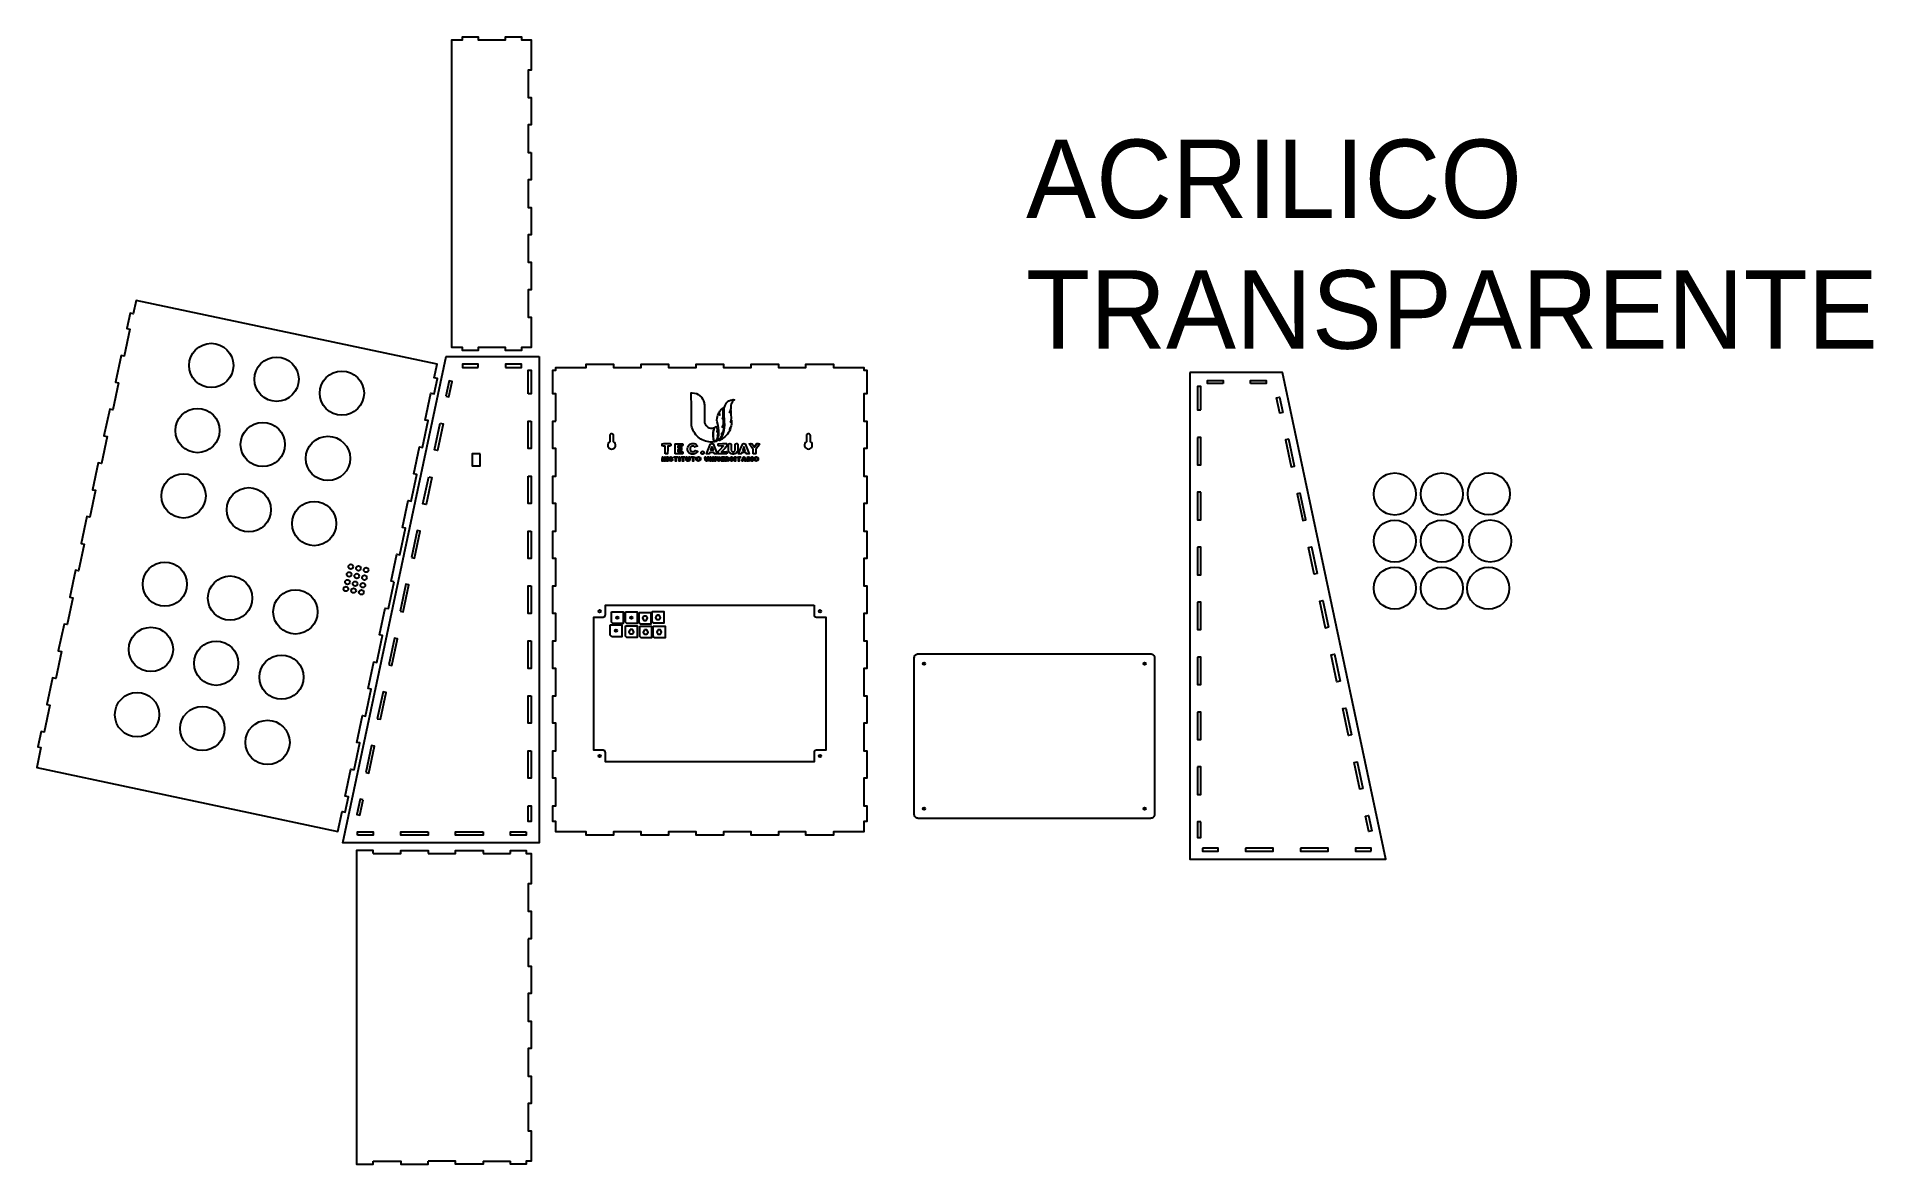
# Model space of a CAD drawing. Extents: x 112 to 2451, y -198 to 3151.
# Drawn here: x 112 to 2451, y 1714 to 3151 of the extents above; entities outside this region: 1.
import ezdxf

# ---------------------------------------------------------------- set-up
doc = ezdxf.new("R2010")
doc.units = 0
doc.header["$MEASUREMENT"] = 0
doc.layers.get('0').update_dxf_attribs({"linetype": 'CONTINUOUS'})
for name, color, linetype in [('CIRCULO_CORTE_EN_ACRILICO_', 7, 'CONTINUOUS'), ('LAYER_1', 7, 'CONTINUOUS'), ('TABLERO_CORTE_EN_MDF_4MM_0', 7, 'CONTINUOUS')]:
    doc.layers.add(name, color=color, linetype=linetype)

# ---------------------------------------------------------------- blocks, each defined once
blk = doc.blocks.new('*U4')
at = {"color": 152}
for s, p in [('ACRILICO', (1372.2, 2919.5)), ('TRANSPARENTE', (1372.2, 2752.9))]:
    blk.add_text(s, height=100, dxfattribs=at).set_placement(p)

msp = doc.modelspace()

# ---------------------------------------------------------------- linework, layer by layer
for points in [[(741.9, 3003.1), (741.9, 2968.1), (737.9, 2968.1), (737.9, 2933.1), (741.9, 2933.1), (741.9, 2898.1), (737.9, 2898.1), (737.9, 2863.1), (741.9, 2863.1), (741.9, 2828.1), (737.9, 2828.1), (737.9, 2793.1), (741.9, 2793.1), (741.9, 2754.6), (729.4, 2754.6), (729.4, 2750.6), (709.4, 2750.6), (709.4, 2754.6), (674.4, 2754.6), (674.4, 2750.6), (654.4, 2750.6), (654.4, 2754.6), (641, 2754.6), (641, 3146.6), (654.4, 3146.6), (654.4, 3150.6), (674.4, 3150.6), (674.4, 3146.6), (709.4, 3146.6), (709.4, 3150.6), (729.4, 3150.6), (729.4, 3146.6), (741.9, 3146.6), (741.9, 3108.1), (737.9, 3108.1), (737.9, 3073.1), (741.9, 3073.1), (741.9, 3038.1), (737.9, 3038.1), (737.9, 3003.1)], [(751.9, 2743.1), (751.9, 2123.1), (502, 2123.1), (633.8, 2743.1)], [(674.4, 2729.1), (674.4, 2733.1), (654.4, 2733.1), (654.4, 2729.1)], [(709.4, 2729.1), (729.4, 2729.1), (729.4, 2733.1), (709.4, 2733.1)], [(737.9, 2695.6), (737.9, 2725.6), (741.9, 2725.6), (741.9, 2695.6)], [(773.4, 2660.6), (773.4, 2695.6), (769.4, 2695.6), (769.4, 2725.6), (773.4, 2725.6), (773.4, 2729.1), (811.9, 2729.1), (811.9, 2733.1), (846.9, 2733.1), (846.9, 2729.1), (881.9, 2729.1), (881.9, 2733.1), (916.9, 2733.1), (916.9, 2729.1), (951.9, 2729.1), (951.9, 2733.1), (986.9, 2733.1), (986.9, 2729.1), (1021.9, 2729.1), (1021.9, 2733.1), (1056.9, 2733.1), (1056.9, 2729.1), (1091.9, 2729.1), (1091.9, 2733.1), (1126.9, 2733.1), (1126.9, 2729.1), (1165.4, 2729.1), (1165.4, 2725.6), (1169.4, 2725.6), (1169.4, 2695.6), (1165.4, 2695.6), (1165.4, 2660.6), (1169.4, 2660.6), (1169.4, 2625.6), (1165.4, 2625.6), (1165.4, 2590.6), (1169.4, 2590.6), (1169.4, 2555.6), (1165.4, 2555.6), (1165.4, 2520.6), (1169.4, 2520.6), (1169.4, 2485.6), (1165.4, 2485.6), (1165.4, 2450.6), (1169.4, 2450.6), (1169.4, 2415.6), (1165.4, 2415.6), (1165.4, 2380.6), (1169.4, 2380.6), (1169.4, 2345.6), (1165.4, 2345.6), (1165.4, 2310.6), (1169.4, 2310.6), (1169.4, 2275.6), (1165.4, 2275.6), (1165.4, 2240.6), (1169.4, 2240.6), (1169.4, 2205.6), (1165.4, 2205.6), (1165.4, 2170.6), (1169.4, 2170.6), (1169.4, 2150.6), (1165.4, 2150.6), (1165.4, 2137.1), (1126.9, 2137.1), (1126.9, 2133.1), (1091.9, 2133.1), (1091.9, 2137.1), (1056.9, 2137.1), (1056.9, 2133.1), (1021.9, 2133.1), (1021.9, 2137.1), (986.9, 2137.1), (986.9, 2133.1), (951.9, 2133.1), (951.9, 2137.1), (916.9, 2137.1), (916.9, 2133.1), (881.9, 2133.1), (881.9, 2137.1), (846.9, 2137.1), (846.9, 2133.1), (811.9, 2133.1), (811.9, 2137.1), (773.4, 2137.1), (773.4, 2150.6), (769.4, 2150.6), (769.4, 2170.6), (773.4, 2170.6), (773.4, 2205.6), (769.4, 2205.6), (769.4, 2240.6), (773.4, 2240.6), (773.4, 2275.6), (769.4, 2275.6), (769.4, 2310.6), (773.4, 2310.6), (773.4, 2345.6), (769.4, 2345.6), (769.4, 2380.6), (773.4, 2380.6), (773.4, 2415.6), (769.4, 2415.6), (769.4, 2450.6), (773.4, 2450.6), (773.4, 2485.6), (769.4, 2485.6), (769.4, 2520.6), (773.4, 2520.6), (773.4, 2555.6), (769.4, 2555.6), (769.4, 2590.6), (773.4, 2590.6), (773.4, 2625.6), (769.4, 2625.6), (769.4, 2660.6)], [(1580.7, 2722.5), (1580.7, 2102.5), (1830.6, 2102.5), (1698.8, 2722.5)], [(633.2, 2692.4), (637.1, 2691.5), (641.3, 2711.1), (637.4, 2711.9)], [(1594.7, 2675), (1594.7, 2705), (1590.7, 2705), (1590.7, 2675)], [(1623.2, 2708.5), (1603.2, 2708.5), (1603.2, 2712.5), (1623.2, 2712.5)], [(1658.2, 2708.5), (1658.2, 2712.5), (1678.2, 2712.5), (1678.2, 2708.5)], [(1699.4, 2671.7), (1695.5, 2670.9), (1691.3, 2690.5), (1695.2, 2691.3)], [(625.9, 2658.1), (629.8, 2657.3), (622.6, 2623.1), (618.7, 2623.9)], [(741.9, 2660.6), (741.9, 2625.6), (737.9, 2625.6), (737.9, 2660.6)], [(1590.7, 2640), (1590.7, 2605), (1594.7, 2605), (1594.7, 2640)], [(1706.7, 2637.5), (1702.8, 2636.7), (1710, 2602.4), (1713.9, 2603.3)], [(611.4, 2589.7), (615.3, 2588.8), (608, 2554.6), (604.1, 2555.4)], [(737.9, 2590.6), (741.9, 2590.6), (741.9, 2555.6), (737.9, 2555.6)], [(1594.7, 2570), (1590.7, 2570), (1590.7, 2535), (1594.7, 2535)], [(1721.2, 2569), (1717.3, 2568.2), (1724.6, 2534), (1728.5, 2534.8)], [(589.5, 2486.9), (593.5, 2486.1), (600.7, 2520.3), (596.8, 2521.2)], [(741.9, 2520.6), (741.9, 2485.6), (737.9, 2485.6), (737.9, 2520.6)], [(1590.7, 2500), (1590.7, 2465), (1594.7, 2465), (1594.7, 2500)], [(1743, 2466.3), (1739.1, 2465.5), (1731.9, 2499.7), (1735.8, 2500.6)], [(575, 2418.5), (578.9, 2417.6), (586.2, 2451.9), (582.3, 2452.7)], [(741.9, 2450.6), (741.9, 2415.6), (737.9, 2415.6), (737.9, 2450.6)], [(885.4, 2412.2), (883.8, 2409.4), (885.4, 2406.7), (888.5, 2406.7), (890.1, 2409.4), (888.5, 2412.2)], [(901.9, 2413.2), (900.3, 2410.5), (901.9, 2407.8), (905.1, 2407.8), (906.7, 2410.5), (905.1, 2413.2)], [(1590.7, 2430), (1590.7, 2395), (1594.7, 2395), (1594.7, 2430)], [(1757.6, 2397.9), (1753.7, 2397), (1746.4, 2431.3), (1750.3, 2432.1)], [(867.9, 2395), (866.3, 2392.3), (867.9, 2389.5), (871.1, 2389.5), (872.7, 2392.3), (871.1, 2395)], [(886.1, 2394.6), (884.5, 2391.9), (886.1, 2389.1), (889.3, 2389.1), (890.9, 2391.9), (889.3, 2394.6)], [(903.4, 2394.7), (901.8, 2391.9), (903.4, 2389.2), (906.5, 2389.2), (908.1, 2391.9), (906.5, 2394.7)], [(560.4, 2350), (564.3, 2349.2), (571.6, 2383.4), (567.7, 2384.2)], [(741.9, 2380.6), (741.9, 2345.6), (737.9, 2345.6), (737.9, 2380.6)], [(1772.2, 2329.4), (1768.2, 2328.6), (1761, 2362.8), (1764.9, 2363.6)], [(1590.7, 2360), (1590.7, 2325), (1594.7, 2325), (1594.7, 2360)], [(545.9, 2281.5), (549.8, 2280.7), (557.1, 2314.9), (553.2, 2315.8)], [(741.9, 2310.6), (741.9, 2275.6), (737.9, 2275.6), (737.9, 2310.6)], [(1786.7, 2260.9), (1782.8, 2260.1), (1775.5, 2294.3), (1779.4, 2295.1)], [(1590.7, 2290), (1590.7, 2255), (1594.7, 2255), (1594.7, 2290)], [(531.3, 2213.1), (535.2, 2212.2), (542.5, 2246.5), (538.6, 2247.3)], [(741.9, 2240.6), (741.9, 2205.6), (737.9, 2205.6), (737.9, 2240.6)], [(1801.3, 2192.4), (1797.4, 2191.6), (1790.1, 2225.8), (1794, 2226.7)], [(1590.7, 2220), (1590.7, 2185), (1594.7, 2185), (1594.7, 2220)], [(528, 2178), (524.1, 2178.8), (519.9, 2159.3), (523.8, 2158.4)], [(737.9, 2170.6), (741.9, 2170.6), (741.9, 2150.6), (737.9, 2150.6)], [(1804.6, 2157.4), (1808.5, 2158.2), (1812.7, 2138.6), (1808.8, 2137.8)], [(520.7, 2133.1), (520.7, 2137.1), (540.7, 2137.1), (540.7, 2133.1)], [(610.7, 2137.1), (610.7, 2133.1), (575.7, 2133.1), (575.7, 2137.1)], [(680.7, 2137.1), (680.7, 2133.1), (645.7, 2133.1), (645.7, 2137.1)], [(735.7, 2137.1), (735.7, 2133.1), (715.7, 2133.1), (715.7, 2137.1)], [(1594.7, 2150), (1590.7, 2150), (1590.7, 2130), (1594.7, 2130)], [(1596.9, 2116.5), (1596.9, 2112.5), (1616.9, 2112.5), (1616.9, 2116.5)], [(1651.9, 2116.5), (1651.9, 2112.5), (1686.9, 2112.5), (1686.9, 2116.5)], [(1721.9, 2116.5), (1721.9, 2112.5), (1756.9, 2112.5), (1756.9, 2116.5)], [(1811.9, 2112.5), (1811.9, 2116.5), (1791.9, 2116.5), (1791.9, 2112.5)], [(2024.6, -197.9), (2024.6, -197.9)]]:
    msp.add_lwpolyline(points, close=True)
for points in [[(567.3, 2455.9), (563.4, 2456.7), (570.6, 2491), (574.5, 2490.1), (581.8, 2524.4), (577.9, 2525.2), (585.2, 2559.4), (589.1, 2558.6), (596.4, 2592.8), (592.5, 2593.7), (599.7, 2627.9), (603.7, 2627.1), (610.9, 2661.3), (607, 2662.1), (614.3, 2696.4), (618.2, 2695.5), (622.4, 2715.1), (618.5, 2715.9), (622.1, 2733.1), (238.7, 2814.6), (235, 2797.4), (231.1, 2798.3), (226.9, 2778.7), (230.9, 2777.9), (223.6, 2743.6), (219.7, 2744.5), (212.4, 2710.2), (216.3, 2709.4)], [(216.3, 2709.4), (209, 2675.2), (205.1, 2676), (197.8, 2641.8), (201.8, 2640.9), (194.5, 2606.7), (190.6, 2607.5), (183.3, 2573.3), (187.2, 2572.5), (179.9, 2538.2), (176, 2539.1), (168.7, 2504.8), (172.6, 2504), (165.4, 2469.8), (161.5, 2470.6), (154.2, 2436.4), (158.1, 2435.5), (150.8, 2401.3), (146.9, 2402.1), (139.6, 2367.9), (143.5, 2367.1), (136.3, 2332.8), (132.3, 2333.7), (125.1, 2299.4), (129, 2298.6), (121.7, 2264.4), (117.8, 2265.2), (113.6, 2245.6), (117.5, 2244.8), (112.2, 2219.4), (495.6, 2137.9), (501, 2163.3), (504.9, 2162.5), (509.1, 2182), (505.1, 2182.8), (512.4, 2217.1), (516.3, 2216.3)], [(516.3, 2216.3), (523.6, 2250.5), (519.7, 2251.3), (527, 2285.6), (530.9, 2284.7), (538.2, 2319), (534.2, 2319.8), (541.5, 2354), (545.4, 2353.2), (552.7, 2387.4), (548.8, 2388.3), (556.1, 2422.5), (560, 2421.7), (567.3, 2455.9)], [(540.7, 2109.6), (540.7, 2113.6), (519.3, 2113.6), (519.3, 1713.6), (540.7, 1713.6), (540.7, 1717.6)], [(540.7, 2109.6), (575.7, 2109.6), (575.7, 2113.6), (610.7, 2113.6), (610.7, 2109.6)], [(610.7, 2109.6), (645.7, 2109.6), (645.7, 2113.6), (680.7, 2113.6), (680.7, 2109.6)], [(680.7, 2109.6), (715.7, 2109.6)], [(715.7, 2109.6), (715.7, 2113.6), (735.7, 2113.6), (735.7, 2109.6), (741.9, 2109.6), (741.9, 2071.1), (737.9, 2071.1), (737.9, 2036.1), (741.9, 2036.1), (741.9, 2001.1), (737.9, 2001.1)], [(737.9, 2001.1), (737.9, 1966.1), (741.9, 1966.1), (741.9, 1931.1), (737.9, 1931.1), (737.9, 1896.1), (741.9, 1896.1), (741.9, 1861.1), (737.9, 1861.1), (737.9, 1826.1), (741.9, 1826.1), (741.9, 1791.1), (737.9, 1791.1), (737.9, 1756.1), (741.9, 1756.1), (741.9, 1717.6), (735.7, 1717.6), (735.7, 1713.6), (715.7, 1713.6), (715.7, 1717.6)], [(540.7, 1717.6), (575.7, 1717.6), (575.7, 1713.6), (610.7, 1713.6), (610.7, 1717.6)], [(680.7, 1717.6), (680.7, 1713.6), (645.7, 1713.6), (645.7, 1717.6), (610.7, 1717.6)], [(680.7, 1717.6), (715.7, 1717.6)]]:
    msp.add_lwpolyline(points)
for points in [[(1102.3, 2426), (1102.3, 2414, 0.414214), (1105.3, 2411), (1117.3, 2411), (1117.3, 2241.3), (1105.3, 2241.3, 0.414214), (1102.3, 2238.3), (1102.3, 2226.3), (836.5, 2226.3), (836.5, 2238.3, 0.414214), (833.5, 2241.3), (821.5, 2241.3), (821.5, 2411), (833.5, 2411, 0.414214), (836.5, 2414), (836.5, 2426)], [(844.1, 2417.7), (859.1, 2417.7), (859.1, 2402.7), (847.1, 2402.7, -0.414214), (844.1, 2405.7)], [(862, 2417.6), (877, 2417.6), (877, 2402.6), (865, 2402.6, -0.414214), (862, 2405.6)], [(879.5, 2416.9), (894.5, 2416.9), (894.5, 2401.9), (882.5, 2401.9, -0.414214), (879.5, 2404.9)], [(896, 2418), (911, 2418), (911, 2403), (899, 2403, -0.414214), (896, 2406)], [(842.4, 2401), (857.4, 2401), (857.4, 2386), (845.4, 2386, -0.414214), (842.4, 2389)], [(862, 2399.8), (877, 2399.8), (877, 2384.8), (865, 2384.8, -0.414214), (862, 2387.8)], [(880.2, 2399.4), (895.2, 2399.4), (895.2, 2384.4), (883.2, 2384.4, -0.414214), (880.2, 2387.4)], [(897.4, 2399.4), (912.4, 2399.4), (912.4, 2384.4), (900.4, 2384.4, -0.414214), (897.4, 2387.4)], [(1234.9, 2364.2), (1530.7, 2364.2, -0.414214), (1535.7, 2359.2), (1535.7, 2159.4, -0.414214), (1530.7, 2154.4), (1234.9, 2154.4, -0.414214), (1229.9, 2159.4), (1229.9, 2359.2, -0.414214)]]:
    msp.add_lwpolyline(points, format="xyb", close=True)
for centre, radius in [((334.5, 2731.7), 28.2), ((417.7, 2714), 28.2), ((500.8, 2696.3), 28.2), ((316.9, 2648.6), 28.2), ((400, 2630.9), 28.2), ((483.1, 2613.2), 28.2), ((299.2, 2565.4), 28.2), ((382.3, 2547.7), 28.2), ((465.5, 2530.1), 28.2), ((275.3, 2452.9), 28.2), ((358.4, 2435.2), 28.2), ((441.6, 2417.6), 28.2), ((829, 2418.5), 1.5), ((851.6, 2410.2), 1.5), ((869.5, 2410.1), 1.5), ((1109.8, 2418.5), 1.5), ((257.6, 2369.8), 28.2), ((849.9, 2393.5), 1.5), ((340.7, 2352.1), 28.2), ((423.9, 2334.4), 28.2), ((1242.4, 2351.7), 1.5), ((1523.2, 2351.7), 1.5), ((239.9, 2286.6), 28.2), ((323.1, 2269), 28.2), ((406.2, 2251.3), 28.2), ((829, 2233.8), 1.5), ((1109.8, 2233.8), 1.5), ((1242.4, 2166.9), 1.5), ((1523.2, 2166.9), 1.5)]:
    msp.add_circle(centre, radius)
at = {"layer": 'CIRCULO_CORTE_EN_ACRILICO_', "color": 152}
for centre in [(1841.8, 2567.8), (1901.8, 2567.8), (1961.5, 2568), (1841.8, 2507.8), (1901.8, 2507.8), (1963.4, 2507.9), (1841.8, 2447.8), (1901.8, 2447.8), (1960.9, 2447.7)]:
    msp.add_circle(centre, 26.8, dxfattribs=at)
at = {"layer": 'LAYER_1', "color": 51}
for points in [[(968.1, 2634.2), (965.9, 2634.6), (963.8, 2635.1), (961.8, 2635.9), (959.8, 2636.8), (957.9, 2637.8), (956.1, 2639), (954.5, 2640.4), (952.9, 2641.8), (951.5, 2643.4), (950.3, 2645.2), (949.1, 2647), (948.1, 2648.9), (947.3, 2650.9), (946.7, 2653), (946.2, 2655.2), (946, 2656.5), (945.9, 2658.9), (945.9, 2677.1), (945.8, 2696.6), (947, 2696.6), (949.8, 2696.4), (952.4, 2695.7), (954.7, 2694.6), (956.9, 2693.1), (958.7, 2691.3), (960.2, 2689.1), (961.4, 2686.6), (962.2, 2683.8), (962.4, 2682.8), (962.5, 2681.3), (962.5, 2671), (962.6, 2660.9), (962.7, 2659.4), (962.8, 2658.6), (963.4, 2656.9), (964.3, 2655.3), (965.5, 2654.1), (966.9, 2653), (968.6, 2652.3), (970.3, 2651.9), (972.2, 2651.8), (974.1, 2652.1), (974.6, 2652.2), (974.5, 2651.6), (973.6, 2648.9), (973.2, 2645.6), (973.2, 2641.9), (973.6, 2638), (974.2, 2635), (974.3, 2634.1), (972.7, 2634), (970.4, 2633.9), (970.4, 2633.9)], [(977.3, 2635), (978.2, 2636.3), (979.1, 2637.8), (979.8, 2639.5), (980.4, 2641.3), (980.8, 2643.2), (981, 2645.1), (981.1, 2646.9), (981, 2648.7), (980.5, 2652.3), (979.5, 2656.6), (978.8, 2659.7), (978.5, 2662.1), (978.6, 2664.3), (979, 2666.5), (979.5, 2668.3), (980.3, 2670), (980.9, 2671.1), (981.1, 2671.4), (981.2, 2671.2), (981.5, 2669.7), (981.9, 2668.7), (982.1, 2668.4), (982.1, 2668.9), (981.8, 2671.6), (981.6, 2672.7), (982, 2673.3), (983.6, 2675.2), (985.4, 2676.8), (986.3, 2677.5), (986.6, 2677.7), (986.5, 2676.9), (986.1, 2673.9), (986.1, 2670.3), (986.1, 2666.2), (985.9, 2665.1), (985.6, 2664), (985.5, 2663.5), (986.2, 2665), (986.3, 2665.2), (986.3, 2665.1), (986.4, 2665.2), (986.4, 2665.1), (986.5, 2662.9), (986.6, 2659.8), (986.4, 2657.1), (986, 2654.8), (985.3, 2653), (985.3, 2652.9), (985.6, 2653.3), (986.5, 2655.4), (986.8, 2656), (986.8, 2655.9), (986.9, 2656), (986.9, 2655.9), (987, 2655.5), (987, 2653.7), (986.9, 2650.3), (986.4, 2648.5), (985.8, 2646.8), (985, 2645.3), (984.2, 2644.1), (984.1, 2644), (984.4, 2644.3), (985.7, 2645.7), (986.1, 2646), (985.8, 2645.2), (984.6, 2642.1), (983, 2639.6), (981, 2637.5), (978.4, 2635.5), (977.3, 2634.8), (977.1, 2634.8), (977.1, 2634.8)], [(981.6, 2636.3), (983.2, 2638), (984.7, 2640.1), (985.9, 2642.7), (986.9, 2645.6), (987.7, 2648.9), (988.1, 2652.3), (988.4, 2656), (988.3, 2659.7), (988.1, 2663), (987.8, 2666.9), (987.7, 2670.4), (987.7, 2673.4), (987.9, 2676.1), (988.3, 2678.4), (988.9, 2680.5), (989.7, 2682.2), (990.7, 2683.8), (991.9, 2685.2), (993.8, 2686.6), (995.9, 2687.6), (998.1, 2688), (999.1, 2688.1), (1000.1, 2688), (1000.8, 2687.9), (1001, 2687.8), (1000.6, 2687.6), (999.6, 2686.9), (998.7, 2686.1), (997.9, 2684.9), (997.3, 2683.6), (996.7, 2682.1), (996.3, 2680.4), (996.1, 2678.6), (996, 2676.7), (995.8, 2675.7), (994.6, 2671.5), (995.6, 2674.2), (995.8, 2674.7), (995.9, 2674.7), (996, 2673.7), (996.3, 2668.9), (996.7, 2665.2), (996.7, 2663.4), (996.4, 2661.8), (996, 2660.1), (995.8, 2659.4), (996.7, 2661.2), (996.9, 2661.7), (997, 2661.6), (997, 2659.9), (996.9, 2657), (996.5, 2654.6), (995.7, 2652.4), (994.6, 2650.3), (994.3, 2650), (994.4, 2650.1), (995.6, 2651.4), (995.8, 2651.7), (995.8, 2651.5), (995.4, 2650.2), (994.4, 2648), (993.2, 2646), (991.8, 2644), (990.4, 2642.3), (988.7, 2640.6), (987, 2639.2), (985.1, 2637.9), (983.1, 2636.7), (981.7, 2636.1), (981.3, 2636), (981.3, 2636)], [(974.7, 2637), (974.1, 2640.9), (974, 2645.1), (974.1, 2647), (974.4, 2648.7), (974.8, 2650.2), (975.4, 2651.5), (976, 2652.6), (976.9, 2653.5), (977.4, 2653.8), (977.8, 2653.4), (978.4, 2652.1), (978.7, 2650.6), (978.8, 2649), (978.5, 2647.4), (978.4, 2647.1), (978.5, 2647.1), (979, 2648.4), (979.1, 2648.9), (979.3, 2648.5), (979.6, 2646.9), (979.6, 2645.4), (979.5, 2644), (979.1, 2642.8), (979, 2642.4), (979.6, 2643.3), (979.7, 2643.4), (979.7, 2643), (979.4, 2640.7), (978.8, 2638.8), (977.8, 2637), (976.2, 2635), (975.6, 2634.4), (975.4, 2634.4), (975.4, 2634.4)], [(912.7, 2619.1), (912.6, 2619.6), (912.5, 2623.8), (912.5, 2628.4), (912.4, 2628.6), (912, 2628.9), (910.6, 2628.9), (909.3, 2629), (908.8, 2629.2), (908.7, 2629.4), (908.7, 2630.4), (908.7, 2631.4), (908.8, 2631.7), (909.1, 2631.8), (910.7, 2632), (914.2, 2632), (919.1, 2632), (919.3, 2631.8), (919.7, 2631.4), (919.7, 2630.4), (919.7, 2629.6), (919.4, 2629.1), (918.8, 2628.9), (917.7, 2628.9), (916.5, 2628.9), (916.1, 2628.8), (915.9, 2628.5), (915.8, 2627.1), (915.8, 2623.9), (915.7, 2619.7), (915.6, 2619.2), (915.4, 2619), (914.2, 2618.8), (912.9, 2618.9)], [(925.4, 2619.2), (925.3, 2619.4), (925.3, 2625.4), (925.3, 2631), (925.4, 2631.6), (925.6, 2631.8), (925.8, 2631.9), (934.4, 2631.9), (934.6, 2631.8), (934.9, 2631.2), (934.9, 2630.3), (934.8, 2629.5), (934.4, 2629), (934.2, 2628.9), (928.5, 2628.9), (928.5, 2626.9), (933.5, 2626.9), (933.5, 2625.5), (933.5, 2624), (928.5, 2624), (928.5, 2621.9), (931.5, 2621.8), (934.5, 2621.8), (934.6, 2621.7), (935, 2621.3), (935, 2620.3), (935, 2619.4), (934.8, 2619.1), (934.5, 2618.9), (933.1, 2618.8), (930.1, 2618.8), (925.7, 2618.9), (925.7, 2618.9)], [(946.3, 2618.6), (944.7, 2619.1), (943.3, 2620), (942.1, 2621.2), (941.4, 2622.7), (940.9, 2624.3), (940.9, 2626), (941.3, 2627.7), (942.1, 2629.3), (943, 2630.4), (944.1, 2631.2), (945.3, 2631.8), (946.6, 2632.1), (948, 2632.2), (949.4, 2632), (950.7, 2631.6), (951.9, 2630.9), (953.1, 2629.7), (953.7, 2628.7), (953.5, 2628.6), (952, 2628.2), (950.5, 2627.8), (950.3, 2627.7), (950, 2628), (949, 2628.7), (947.8, 2628.9), (946.8, 2628.8), (945.8, 2628.3), (945, 2627.6), (944.4, 2626.6), (944.2, 2625.4), (944.4, 2624.1), (944.8, 2623.2), (945.4, 2622.5), (946.2, 2622), (947.1, 2621.8), (948, 2621.7), (948.9, 2621.9), (949.7, 2622.3), (950.4, 2623), (950.6, 2623.2), (950.9, 2623.2), (953.7, 2622.5), (953.8, 2622.3), (953.8, 2622), (953.2, 2621.2), (952.2, 2620.2), (951.1, 2619.3), (950.1, 2618.9), (949, 2618.6), (947.8, 2618.5), (946.8, 2618.5)], [(959, 2618.9), (958.6, 2619.4), (958.3, 2619.9), (958.3, 2620.5), (958.5, 2621.1), (958.8, 2621.6), (959.3, 2622), (959.9, 2622.2), (960.6, 2622.1), (961.2, 2621.8), (961.6, 2621.4), (961.9, 2620.8), (962, 2620.2), (961.8, 2619.6), (961.5, 2619.1), (960.9, 2618.7), (960.2, 2618.5), (959.5, 2618.6)], [(970.5, 2631.6), (970.9, 2631.9), (972.2, 2632), (973.4, 2631.9), (973.6, 2631.8), (976.3, 2625.4), (978.9, 2618.9), (977.1, 2618.8), (975.4, 2618.8), (975.1, 2619.5), (974.8, 2620.4), (974.6, 2620.8), (969.6, 2620.8), (969.2, 2619.8), (968.8, 2618.8), (967.1, 2618.8), (965.4, 2618.9), (965.4, 2618.9)], [(971.1, 2625.1), (971.8, 2627.3), (972.1, 2628), (972.5, 2627.2), (973.3, 2625.1), (973.8, 2623.7), (972.2, 2623.6), (970.6, 2623.7)], [(980.2, 2619), (980, 2619.2), (979.9, 2620.6), (979.9, 2621.8), (983, 2625), (986.5, 2628.6), (986.8, 2628.9), (983.8, 2628.9), (980.9, 2629), (980.5, 2629.1), (980.3, 2629.3), (980.1, 2629.7), (980.1, 2630.4), (980.1, 2631.1), (980.2, 2631.6), (980.4, 2631.8), (981, 2631.9), (985.6, 2632), (990.5, 2632), (990.7, 2631.8), (991, 2631.4), (991.1, 2630.2), (991.1, 2628.9), (988.4, 2626), (985.1, 2622.4), (984.4, 2621.7), (990.5, 2621.8), (990.7, 2621.6), (991, 2621.2), (991.1, 2620.3), (991.1, 2619.3), (990.9, 2619.1), (990.7, 2618.9), (990.2, 2618.8), (985.5, 2618.8), (980.5, 2618.8), (980.5, 2618.8)], [(996.7, 2618.9), (995.9, 2619.3), (995.2, 2619.8), (994.6, 2620.4), (994.1, 2621.2), (993.4, 2623), (993.3, 2627.4), (993.3, 2631.3), (993.4, 2631.5), (993.6, 2631.8), (993.8, 2631.9), (995, 2632), (996, 2631.9), (996.2, 2631.8), (996.4, 2631.6), (996.5, 2631.2), (996.6, 2627.6), (996.6, 2623.9), (996.7, 2623.3), (996.9, 2622.8), (997.3, 2622.3), (997.8, 2621.9), (998.4, 2621.6), (999.1, 2621.6), (999.8, 2621.6), (1000.4, 2621.9), (1001, 2622.3), (1001.4, 2622.8), (1001.6, 2623.3), (1001.7, 2624), (1001.7, 2627.6), (1001.8, 2631.1), (1001.9, 2631.5), (1002, 2631.8), (1002.2, 2631.9), (1003.3, 2632), (1004.4, 2632), (1004.6, 2631.8), (1004.8, 2631.7), (1004.9, 2631.2), (1005, 2627.6), (1004.9, 2623.3), (1004.7, 2622.3), (1004.4, 2621.6), (1003.6, 2620.3), (1002.6, 2619.4), (1001.3, 2618.8), (999.8, 2618.5), (998.6, 2618.5), (998.6, 2618.5)], [(1008.6, 2625.4), (1011.3, 2631.8), (1011.5, 2631.9), (1012.7, 2632), (1014, 2631.9), (1014.4, 2631.6), (1019.6, 2618.9), (1017.8, 2618.8), (1016.1, 2618.8), (1015.7, 2619.8), (1015.3, 2620.8), (1012.8, 2620.8), (1010.3, 2620.8), (1010.1, 2620.4), (1009.8, 2619.5), (1009.5, 2618.8), (1007.8, 2618.8), (1006.1, 2618.9), (1006.1, 2618.9)], [(1013.7, 2625.4), (1013, 2627.3), (1012.8, 2627.8), (1012.7, 2627.3), (1011.9, 2625.3), (1011.4, 2623.7), (1012.8, 2623.7), (1014.3, 2623.7), (1014.2, 2623.9)], [(1024.8, 2619.2), (1024.7, 2619.4), (1024.7, 2622), (1024.6, 2624.6), (1022.2, 2628.2), (1019.7, 2631.9), (1021.5, 2632), (1023.3, 2631.9), (1024.6, 2630), (1026.1, 2627.8), (1026.3, 2627.6), (1026.4, 2627.7), (1027.9, 2629.9), (1029.3, 2632), (1031.1, 2632), (1032.9, 2631.9), (1030.4, 2628.2), (1027.9, 2624.6), (1027.9, 2622.1), (1027.9, 2620.1), (1027.7, 2619.2), (1027.6, 2618.9), (1027.3, 2618.8), (1026.3, 2618.8), (1025.1, 2618.9), (1025.1, 2618.9)], [(909, 2614.6), (909, 2614.9), (909.2, 2615), (909.5, 2615.1), (909.7, 2614.8), (909.8, 2612.3), (909.8, 2609.8), (908.9, 2609.8), (908.9, 2612.3)], [(911.8, 2614.7), (912, 2614.9), (912.3, 2615.1), (912.7, 2615), (914, 2612.9), (915, 2611.1), (915, 2613), (915.1, 2615), (915.8, 2615), (915.8, 2612.4), (915.8, 2609.8), (915.3, 2609.8), (914.8, 2609.8), (913.7, 2611.7), (912.6, 2613.7), (912.6, 2611.7), (912.6, 2609.8), (911.8, 2609.8), (911.8, 2612.2)], [(918, 2610.4), (917.7, 2611.1), (917.8, 2611.2), (918.1, 2611.2), (918.5, 2611.2), (918.7, 2611), (919.2, 2610.5), (920, 2610.4), (920.8, 2610.6), (921.2, 2611), (921.2, 2611.4), (921.1, 2611.6), (920.2, 2612), (918.4, 2612.5), (918, 2613), (917.9, 2613.7), (918.2, 2614.4), (918.8, 2614.8), (919.7, 2615), (920.7, 2614.9), (921.5, 2614.5), (921.7, 2614.2), (921.8, 2613.9), (921.7, 2613.7), (921.5, 2613.5), (921.2, 2613.6), (921, 2613.8), (920.4, 2614.3), (919.7, 2614.3), (919, 2614.1), (918.8, 2613.9), (918.7, 2613.6), (918.9, 2613.2), (919.8, 2612.9), (920.8, 2612.7), (921.7, 2612.2), (922.1, 2611.4), (921.9, 2610.6), (921.6, 2610.3), (921.2, 2610), (920, 2609.8), (918.7, 2609.9), (918.7, 2609.9)], [(924.9, 2614.3), (924.1, 2614.3), (923.9, 2614.6), (923.9, 2614.9), (924.2, 2615), (926.1, 2615), (928.1, 2615), (928.3, 2614.9), (928.4, 2614.6), (928.2, 2614.3), (927.4, 2614.3), (926.6, 2614.3), (926.6, 2609.8), (925.7, 2609.8), (925.7, 2614.3)], [(930.3, 2614.8), (930.5, 2615.1), (930.9, 2615), (931, 2614.9), (931.1, 2614.6), (931.2, 2612.2), (931.2, 2609.8), (930.3, 2609.8), (930.3, 2612.2)], [(934.1, 2614.3), (933.2, 2614.3), (933.1, 2614.6), (933.1, 2614.9), (933.3, 2615), (935.3, 2615), (937.3, 2615), (937.5, 2614.9), (937.5, 2614.6), (937.4, 2614.3), (936.5, 2614.3), (935.7, 2614.3), (935.7, 2609.8), (934.8, 2609.8), (934.8, 2614.3)], [(940.1, 2610.1), (939.7, 2610.7), (939.5, 2611.6), (939.4, 2613.1), (939.5, 2614.8), (939.7, 2615.1), (940, 2615), (940.2, 2614.9), (940.3, 2614.7), (940.3, 2613.1), (940.4, 2611.3), (940.5, 2610.9), (940.8, 2610.7), (941.2, 2610.5), (941.8, 2610.4), (942.3, 2610.5), (942.8, 2610.8), (943, 2611.3), (943.1, 2613.1), (943.2, 2614.8), (943.3, 2615), (943.5, 2615), (943.8, 2615), (943.9, 2614.8), (944, 2613.2), (943.9, 2611.7), (943.7, 2610.8), (943.4, 2610.2), (942.8, 2609.9), (941.8, 2609.8), (940.7, 2609.8)], [(946.9, 2614.3), (945.9, 2614.4), (945.8, 2614.6), (946, 2614.9), (946.1, 2615), (948.2, 2615), (950.1, 2614.9), (950.4, 2614.8), (950.4, 2614.6), (950.2, 2614.3), (949.4, 2614.3), (948.6, 2614.3), (948.6, 2609.8), (947.7, 2609.8), (947.7, 2614.3)], [(953, 2610.3), (952.5, 2610.9), (952.2, 2611.7), (952.2, 2612.5), (952.3, 2613.3), (952.7, 2614), (953.2, 2614.6), (954, 2614.9), (954.9, 2615.1), (955.7, 2615), (956.4, 2614.7), (957, 2614.2), (957.4, 2613.5), (957.6, 2612.8), (957.6, 2612), (957.3, 2611.1), (956.7, 2610.4), (955.8, 2609.9), (954.8, 2609.7), (953.8, 2609.9)], [(956.2, 2610.8), (956.5, 2611.4), (956.8, 2612.1), (956.8, 2612.8), (956.5, 2613.5), (956, 2614), (955.5, 2614.3), (954.8, 2614.4), (954.2, 2614.2), (953.6, 2613.9), (953.2, 2613.3), (953, 2612.6), (953.2, 2611.5), (953.7, 2610.8), (954.6, 2610.4), (955.7, 2610.5)], [(963.8, 2610.3), (963.4, 2610.9), (963.3, 2611.9), (963.2, 2613.3), (963.3, 2614.9), (963.5, 2615.1), (963.8, 2615), (964, 2614.9), (964.1, 2614.7), (964.1, 2613.1), (964.3, 2611.1), (964.5, 2610.7), (965, 2610.5), (965.9, 2610.4), (966.2, 2610.5), (966.5, 2610.7), (966.8, 2611.6), (966.9, 2613.2), (967, 2614.8), (967.1, 2615), (967.3, 2615), (967.6, 2615), (967.7, 2614.8), (967.8, 2613.2), (967.7, 2611.7), (967.5, 2610.8), (967.2, 2610.2), (966.6, 2609.9), (965.4, 2609.8), (964.3, 2609.9)], [(969.9, 2614.6), (970, 2614.9), (970.2, 2615), (970.6, 2615.1), (970.9, 2614.9), (972, 2612.9), (973, 2611.1), (973, 2613), (973.1, 2615), (973.8, 2615), (973.8, 2612.4), (973.8, 2609.8), (972.8, 2609.8), (971.8, 2611.7), (970.7, 2613.6), (970.7, 2611.7), (970.7, 2609.8), (969.9, 2609.8), (969.9, 2612.3)], [(976, 2614.7), (976.1, 2615), (976.3, 2615), (976.6, 2615), (976.7, 2614.7), (976.8, 2612.3), (976.8, 2609.8), (975.9, 2609.8), (975.9, 2612.3)], [(978.7, 2614.8), (978.6, 2615), (979.1, 2614.9), (979.5, 2614.9), (980, 2613.1), (980.5, 2611.4), (981, 2613.2), (981.5, 2615), (981.9, 2615), (982.3, 2614.9), (981.6, 2612.4), (980.9, 2609.8), (980.1, 2609.9), (980.1, 2609.9)], [(984.2, 2615), (987.6, 2615), (987.6, 2614.6), (987.6, 2614.3), (986.3, 2614.3), (985, 2614.3), (985, 2612.8), (987.4, 2612.8), (987.4, 2612.1), (985, 2612.1), (985, 2611.3), (985.1, 2610.5), (986.4, 2610.4), (987.7, 2610.4), (987.7, 2609.8), (984.2, 2609.8), (984.2, 2612.4)], [(989.6, 2615), (990.4, 2615.1), (991.6, 2615), (992.4, 2614.8), (992.9, 2614.4), (993.1, 2613.8), (993, 2613.1), (992.7, 2612.6), (992.4, 2612.3), (992.6, 2612.2), (992.9, 2611.8), (993, 2610.9), (992.9, 2609.9), (992.8, 2609.8), (992.5, 2609.8), (992.2, 2609.9), (992.1, 2610.7), (992.1, 2611.4), (991.9, 2611.8), (991.6, 2611.9), (991, 2612), (990.4, 2612), (990.4, 2609.8), (989.6, 2609.8), (989.6, 2612.4)], [(992.1, 2613.1), (992.2, 2613.5), (992.2, 2613.9), (991.9, 2614.2), (991, 2614.4), (990.4, 2614.4), (990.4, 2613.5), (990.4, 2612.7), (991.8, 2612.8)], [(995.3, 2610.4), (995, 2611.1), (995.1, 2611.2), (995.4, 2611.2), (995.9, 2611), (996.1, 2610.7), (996.5, 2610.5), (997.3, 2610.4), (998.1, 2610.6), (998.4, 2610.9), (998.5, 2611.2), (998.4, 2611.5), (998.2, 2611.7), (996.9, 2612.1), (995.9, 2612.4), (995.3, 2612.8), (995.1, 2613.4), (995.2, 2614), (995.5, 2614.5), (996, 2614.8), (997.2, 2615), (998.4, 2614.8), (998.8, 2614.5), (999.1, 2614), (999, 2613.7), (998.8, 2613.6), (998.5, 2613.6), (998.2, 2613.8), (998, 2614.1), (997.6, 2614.3), (996.8, 2614.3), (996.1, 2614), (996, 2613.7), (996, 2613.4), (996.3, 2613.1), (997.5, 2612.8), (998.5, 2612.5), (999.1, 2612.1), (999.3, 2611.5), (999.2, 2610.8), (998.8, 2610.2), (998, 2609.9), (997, 2609.7), (996, 2609.9), (996, 2609.9)], [(1001.4, 2614.7), (1001.5, 2615), (1001.7, 2615), (1002, 2615), (1002.1, 2614.7), (1002.2, 2612.3), (1002.2, 2609.8), (1001.3, 2609.8), (1001.3, 2612.3)], [(1005.1, 2614.3), (1004.2, 2614.3), (1004, 2614.6), (1004.1, 2614.8), (1004.3, 2614.9), (1006.2, 2615), (1008.3, 2615), (1008.5, 2614.9), (1008.6, 2614.6), (1008.4, 2614.4), (1007.6, 2614.3), (1006.7, 2614.3), (1006.7, 2609.8), (1005.9, 2609.8), (1005.9, 2614.3)], [(1012.4, 2614.8), (1012.9, 2615), (1013.4, 2614.8), (1015.4, 2609.8), (1015, 2609.8), (1014.5, 2609.8), (1014.2, 2610.6), (1013.9, 2611.3), (1011.7, 2611.3), (1011.4, 2610.6), (1011.1, 2609.8), (1010.7, 2609.8), (1010.3, 2609.9), (1010.3, 2609.9)], [(1012.9, 2614), (1012.1, 2612.2), (1012, 2612), (1013.7, 2612), (1013.6, 2612.2)], [(1017.3, 2615), (1018.4, 2615), (1019.9, 2614.8), (1020.7, 2614.2), (1020.9, 2613.8), (1020.9, 2613.4), (1020.8, 2613), (1020.4, 2612.6), (1020.1, 2612.4), (1020.3, 2612.2), (1020.6, 2611.7), (1020.7, 2610.9), (1020.6, 2610.1), (1020.5, 2609.9), (1020.3, 2609.8), (1019.9, 2609.9), (1019.8, 2610.8), (1019.8, 2611.4), (1019.7, 2611.8), (1019.3, 2611.9), (1018.7, 2612), (1018.2, 2612), (1018.2, 2609.8), (1017.3, 2609.8), (1017.3, 2612.4)], [(1019.8, 2613.1), (1020, 2613.5), (1019.9, 2613.9), (1019.7, 2614.2), (1018.8, 2614.4), (1018.2, 2614.4), (1018.2, 2612.6), (1018.7, 2612.6), (1019.5, 2612.8)], [(1022.9, 2614.7), (1023.1, 2615), (1023.3, 2615), (1023.6, 2615), (1023.7, 2614.7), (1023.7, 2612.3), (1023.7, 2609.8), (1022.9, 2609.8), (1022.9, 2612.3)], [(1026.6, 2610.3), (1026.1, 2610.9), (1025.8, 2611.6), (1025.7, 2612.4), (1025.8, 2613.2), (1026.1, 2613.9), (1026.6, 2614.5), (1027.3, 2614.9), (1028.2, 2615.1), (1029, 2615), (1029.8, 2614.8), (1030.4, 2614.3), (1030.8, 2613.8), (1031.1, 2613.1), (1031.2, 2612.3), (1031, 2611.5), (1030.4, 2610.6), (1029.5, 2610), (1028.4, 2609.7), (1027.3, 2609.9)], [(1029.7, 2610.8), (1030.1, 2611.3), (1030.3, 2612), (1030.3, 2612.7), (1030.1, 2613.4), (1029.7, 2613.9), (1029.1, 2614.3), (1028.5, 2614.4), (1027.9, 2614.3), (1027.3, 2614), (1026.8, 2613.4), (1026.6, 2612.7), (1026.7, 2611.6), (1027.3, 2610.8), (1028.2, 2610.4), (1029.3, 2610.5)]]:
    msp.add_lwpolyline(points, close=True, dxfattribs=at)
at = {"layer": 'TABLERO_CORTE_EN_MDF_4MM_0'}
for points in [[(846.9, 2634.4), (846.9, 2642.4, 0.414214), (844.9, 2644.4), (843.9, 2644.4, 0.414214), (841.9, 2642.4), (841.9, 2634.4)], [(1092.5, 2634.4, 3.731746), (1097.5, 2634.4), (1097.5, 2642.4, 0.414214), (1095.5, 2644.4), (1094.5, 2644.4, 0.414214), (1092.5, 2642.4), (1092.5, 2634.4)]]:
    msp.add_lwpolyline(points, format="xyb", dxfattribs=at)
msp.add_lwpolyline([(676.9, 2618.8), (666.9, 2618.8), (666.9, 2603.8), (676.9, 2603.8)], close=True, dxfattribs=at)
for centre in [(507.9, 2455.6), (510, 2465.4), (512.1, 2475.2), (517.7, 2453.5), (519.8, 2463.3), (521.9, 2473.1), (529.6, 2461.2), (531.6, 2471), (506, 2446.8), (515.8, 2444.7), (525.6, 2442.6), (527.5, 2451.5)]:
    msp.add_circle(centre, 3, dxfattribs=at)
msp.add_arc((844.4, 2630.1), 5, 120, 60, dxfattribs=at)

# ---------------------------------------------------------------- block references
msp.add_blockref('*U4', (0, 0))

doc.saveas('drawing.dxf')
